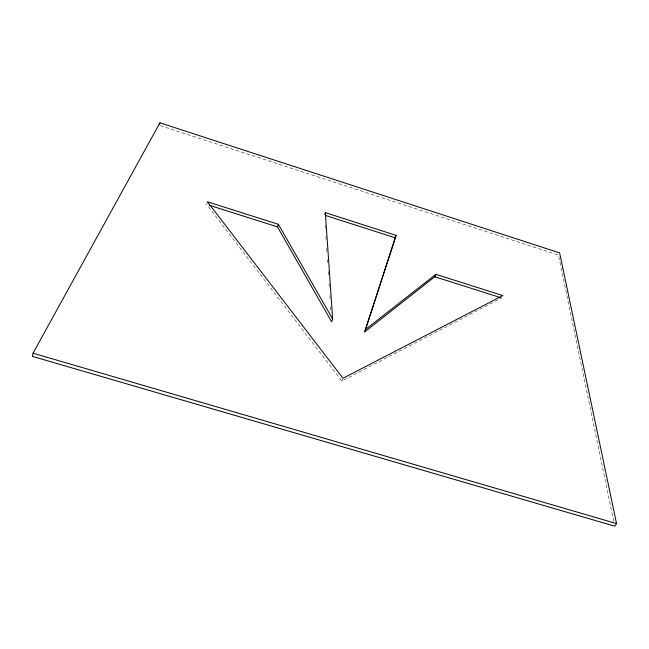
<?xml version="1.0" encoding="UTF-8"?>
<svg xmlns="http://www.w3.org/2000/svg" width="649" height="649" viewBox="0 0 649 649"><rect width="100%" height="100%" fill="white"/><g stroke="black" fill="none" stroke-linecap="round" stroke-linejoin="round"><path stroke-width="0.49" stroke-dasharray="3.25 2.43" d="M207.42 201.79L206.674 204.427L341.836 381.036L501.645 297.956M341.836 381.036L342.607 379.186M160.287 125.655L558.473 255.089L613.735 521.236M325.133 225.187L325.336 228.205M325.871 236.252L326.147 240.276M326.682 248.324L326.95 252.339M327.429 259.381L327.761 264.411M328.232 271.452L328.572 276.482M329.043 283.524L329.384 288.545M329.854 295.587L330.195 300.617M330.592 306.653L330.998 312.688"/><path stroke-width="0.97" d="M33.05 353.202L32.45 356.382L614.757 526.185L616.55 523.589L559.633 252.891L159.922 122.815L33.05 353.202L616.55 523.589M159.524 124.503L159.922 122.815M209.546 205.344L277.512 226.89L331.607 321.742L332.661 319.048L278.372 224.311L207.42 201.79L342.997 378.262L502.845 295.571L435.893 274.316L434.789 276.758L364.697 331.899L396.101 235.352L325.352 212.653L324.76 214.308M364.697 331.899L396.101 235.352M277.512 226.89L278.372 224.311M365.809 329.246L435.893 274.316M434.789 276.758L500.687 297.656M325.409 215.436L395.103 237.769M325.352 212.653L332.661 319.048"/></g></svg>
